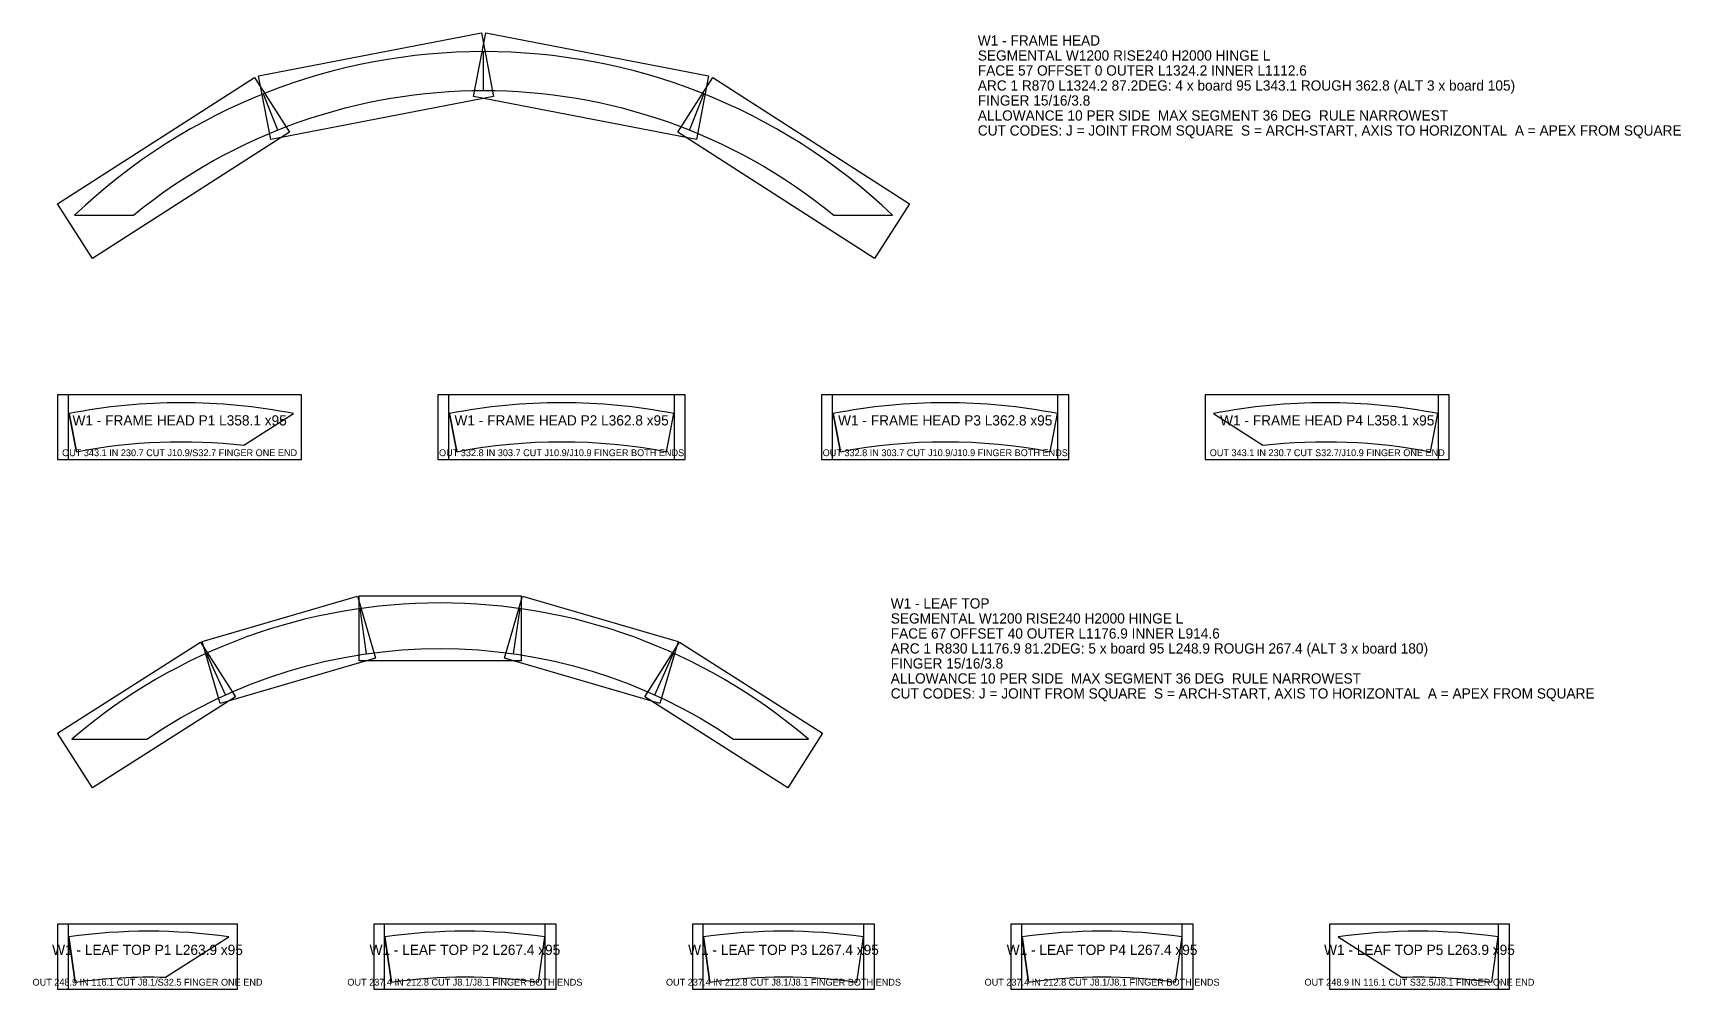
# Model space of a CAD drawing. Extents: x -36 to 2382, y 0 to 1402.
import ezdxf
from ezdxf.enums import TextEntityAlignment as Align

# ---------------------------------------------------------------- set-up
doc = ezdxf.new("R2010")
doc.units = 0
for name, color, linetype in [('ASSEMBLY', 8, 'CONTINUOUS'), ('CONTOUR', 7, 'CONTINUOUS'), ('FINGER', 1, 'CONTINUOUS'), ('PIECES', 5, 'CONTINUOUS'), ('TEXT', 94, 'CONTINUOUS')]:
    doc.layers.add(name, color=color, linetype=linetype)

msp = doc.modelspace()

# ---------------------------------------------------------------- linework, layer by layer
at = {"layer": 'ASSEMBLY'}
for points in [[(639.666843, 1309.025835), (312.843048, 1246.085323), (294.877834, 1339.371179), (621.701629, 1402.311692)], [(937.229604, 1246.085323), (610.405809, 1309.025835), (628.371023, 1402.311692), (955.194819, 1339.371179)], [(340.011237, 1256.952598), (51.32578, 1071.604786), (0, 1151.546416), (288.685456, 1336.894229)], [(1198.746872, 1071.604786), (910.061416, 1256.952598), (961.387196, 1336.894229), (1250.072652, 1151.546416)], [(0, 776.604786), (358.064286, 776.604786), (358.064286, 871.604786), (0, 871.604786)], [(558.064286, 776.604786), (920.893523, 776.604786), (920.893523, 871.604786), (558.064286, 871.604786)], [(1120.893523, 776.604786), (1483.722761, 776.604786), (1483.722761, 871.604786), (1120.893523, 871.604786)], [(1683.722761, 776.604786), (2041.787047, 776.604786), (2041.787047, 871.604786), (1683.722761, 871.604786)], [(466.629196, 485.053692), (238.697149, 418.624982), (212.116131, 509.830517), (440.048178, 576.259226)], [(679.883703, 481.604786), (442.468895, 481.604786), (442.468895, 576.604786), (679.883703, 576.604786)], [(883.655449, 418.624982), (655.723402, 485.053692), (682.30442, 576.259226), (910.236467, 509.830517)], [(260.927442, 428.69619), (51.038652, 295), (0, 375.125252), (209.88879, 508.821442)], [(1071.313946, 295), (861.425156, 428.69619), (912.463808, 508.821442), (1122.352598, 375.125252)], [(0, 0), (263.853321, 0), (263.853321, 95), (0, 95)], [(463.853321, 0), (731.268129, 0), (731.268129, 95), (463.853321, 95)], [(931.268129, 0), (1198.682938, 0), (1198.682938, 95), (931.268129, 95)], [(1398.682938, 0), (1666.097747, 0), (1666.097747, 95), (1398.682938, 95)], [(1866.097747, 0), (2129.951068, 0), (2129.951068, 95), (1866.097747, 95)]]:
    msp.add_lwpolyline(points, close=True, dxfattribs=at)
at = {"layer": 'CONTOUR'}
for points in [[(1225.036326, 1134.996001, 0.4), (25.036326, 1134.996001), (111.159882, 1134.996001, -0.356117), (1138.912771, 1134.996001)], [(1101.546542, 366.383262, 0.370117), (20.806056, 366.383262), (130.747443, 366.383262, -0.308994), (991.605155, 366.383262)]]:
    msp.add_lwpolyline(points, format="xyb", close=True, dxfattribs=at)
at = {"layer": 'FINGER'}
for points in [[(625.036326, 1317.996001), (625.036326, 1374.996001)], [(323.095706, 1259.847551), (301.926438, 1312.770722)], [(926.976946, 1259.847551), (948.146215, 1312.770722)], [(16, 776.604786), (16, 871.604786)], [(574.064286, 776.604786), (574.064286, 871.604786)], [(904.893523, 776.604786), (904.893523, 871.604786)], [(1136.893523, 776.604786), (1136.893523, 871.604786)], [(1467.722761, 776.604786), (1467.722761, 871.604786)], [(2025.787047, 776.604786), (2025.787047, 871.604786)], [(27.670204, 788.179839), (16.891075, 844.151353)], [(585.73449, 788.179839), (574.955361, 844.151353)], [(893.223319, 788.179839), (904.002448, 844.151353)], [(1148.563727, 788.179839), (1137.784599, 844.151353)], [(1456.052557, 788.179839), (1466.831685, 844.151353)], [(2014.116843, 788.179839), (2024.895971, 844.151353)], [(453.350407, 491.725951), (443.882078, 558.053553)], [(669.002191, 491.725951), (678.47052, 558.053553)], [(246.312131, 431.38654), (218.663508, 492.415661)], [(876.040467, 431.38654), (903.68909, 492.415661)], [(16, 0), (16, 95)], [(25.881512, 10.121165), (16.413183, 76.448767)], [(479.853321, 0), (479.853321, 95)], [(489.734833, 10.121165), (480.266504, 76.448767)], [(705.386617, 10.121165), (714.854946, 76.448767)], [(715.268129, 0), (715.268129, 95)], [(947.268129, 0), (947.268129, 95)], [(957.149642, 10.121165), (947.681313, 76.448767)], [(1172.801426, 10.121165), (1182.269755, 76.448767)], [(1182.682938, 0), (1182.682938, 95)], [(1414.682938, 0), (1414.682938, 95)], [(1424.56445, 10.121165), (1415.096121, 76.448767)], [(1640.216235, 10.121165), (1649.684563, 76.448767)], [(1650.097747, 0), (1650.097747, 95)], [(2104.069556, 10.121165), (2113.537884, 76.448767)], [(2113.951068, 0), (2113.951068, 95)]]:
    msp.add_lwpolyline(points, dxfattribs=at)
at = {"layer": 'PIECES'}
for points in [[(345.938162, 844.151353, 0.095415), (16.891075, 844.151353), (27.670204, 788.179839, -0.076076), (273.465978, 797.621261)], [(904.002448, 844.151353, 0.095415), (574.955361, 844.151353), (585.73449, 788.179839, -0.095415), (893.223319, 788.179839)], [(1466.831685, 844.151353, 0.095415), (1137.784599, 844.151353), (1148.563727, 788.179839, -0.095415), (1456.052557, 788.179839)], [(2024.895971, 844.151353, 0.095415), (1695.848885, 844.151353), (1768.321068, 797.621261, -0.076076), (2014.116843, 788.179839)], [(251.001625, 76.448767, 0.071016), (16.413183, 76.448767), (25.881512, 10.121165, -0.043527), (158.274453, 17.38287)], [(714.854946, 76.448767, 0.071016), (480.266504, 76.448767), (489.734833, 10.121165, -0.071016), (705.386617, 10.121165)], [(1182.269755, 76.448767, 0.071016), (947.681313, 76.448767), (957.149642, 10.121165, -0.071016), (1172.801426, 10.121165)], [(1649.684563, 76.448767, 0.071016), (1415.096121, 76.448767), (1424.56445, 10.121165, -0.071016), (1640.216235, 10.121165)], [(2113.537884, 76.448767, 0.071016), (1878.949442, 76.448767), (1971.676615, 17.38287, -0.043527), (2104.069556, 10.121165)]]:
    msp.add_lwpolyline(points, format="xyb", close=True, dxfattribs=at)

# ---------------------------------------------------------------- texts
at = {"layer": 'TEXT'}
for s, p in [('W1 - FRAME HEAD', (1350.072652, 1383.811692)), ('SEGMENTAL W1200 RISE240 H2000 HINGE L', (1350.072652, 1361.811692)), ('FACE 57 OFFSET 0 OUTER L1324.2 INNER L1112.6', (1350.072652, 1339.811692)), ('ARC 1 R870 L1324.2 87.2DEG: 4 x board 95 L343.1 ROUGH 362.8 (ALT 3 x board 105)', (1350.072652, 1317.811692)), ('FINGER 15/16/3.8', (1350.072652, 1295.811692)), ('ALLOWANCE 10 PER SIDE  MAX SEGMENT 36 DEG  RULE NARROWEST', (1350.072652, 1273.811692)), ('CUT CODES: J = JOINT FROM SQUARE  S = ARCH-START, AXIS TO HORIZONTAL  A = APEX FROM SQUARE', (1350.072652, 1251.811692)), ('W1 - LEAF TOP', (1222.352598, 558.104786)), ('SEGMENTAL W1200 RISE240 H2000 HINGE L', (1222.352598, 536.104786)), ('ARC 1 R830 L1176.9 81.2DEG: 5 x board 95 L248.9 ROUGH 267.4 (ALT 3 x board 180)', (1222.352598, 492.104786)), ('FACE 67 OFFSET 40 OUTER L1176.9 INNER L914.6', (1222.352598, 514.104786)), ('FINGER 15/16/3.8', (1222.352598, 470.104786)), ('ALLOWANCE 10 PER SIDE  MAX SEGMENT 36 DEG  RULE NARROWEST', (1222.352598, 448.104786)), ('CUT CODES: J = JOINT FROM SQUARE  S = ARCH-START, AXIS TO HORIZONTAL  A = APEX FROM SQUARE', (1222.352598, 426.104786))]:
    msp.add_text(s, height=15, dxfattribs=at).set_placement(p)
for s, height, p in [('W1 - FRAME HEAD P1 L358.1 x95', 15, (179.032143, 834.104786)), ('W1 - FRAME HEAD P2 L362.8 x95', 15, (739.478905, 834.104786)), ('W1 - FRAME HEAD P3 L362.8 x95', 15, (1302.308142, 834.104786)), ('W1 - FRAME HEAD P4 L358.1 x95', 15, (1862.754904, 834.104786)), ('OUT 343.1 IN 230.7 CUT J10.9/S32.7 FINGER ONE END', 10, (179.032143, 786.604786)), ('OUT 332.8 IN 303.7 CUT J10.9/J10.9 FINGER BOTH ENDS', 10, (739.478905, 786.604786)), ('OUT 332.8 IN 303.7 CUT J10.9/J10.9 FINGER BOTH ENDS', 10, (1302.308142, 786.604786)), ('OUT 343.1 IN 230.7 CUT S32.7/J10.9 FINGER ONE END', 10, (1862.754904, 786.604786)), ('W1 - LEAF TOP P1 L263.9 x95', 15, (131.92666, 57.5)), ('W1 - LEAF TOP P2 L267.4 x95', 15, (597.560725, 57.5)), ('W1 - LEAF TOP P3 L267.4 x95', 15, (1064.975534, 57.5)), ('W1 - LEAF TOP P4 L267.4 x95', 15, (1532.390342, 57.5)), ('W1 - LEAF TOP P5 L263.9 x95', 15, (1998.024407, 57.5)), ('OUT 248.9 IN 116.1 CUT J8.1/S32.5 FINGER ONE END', 10, (131.92666, 10)), ('OUT 237.4 IN 212.8 CUT J8.1/J8.1 FINGER BOTH ENDS', 10, (597.560725, 10)), ('OUT 237.4 IN 212.8 CUT J8.1/J8.1 FINGER BOTH ENDS', 10, (1064.975534, 10)), ('OUT 237.4 IN 212.8 CUT J8.1/J8.1 FINGER BOTH ENDS', 10, (1532.390342, 10)), ('OUT 248.9 IN 116.1 CUT S32.5/J8.1 FINGER ONE END', 10, (1998.024407, 10))]:
    msp.add_text(s, height=height, dxfattribs=at).set_placement(p, align=Align.MIDDLE_CENTER)

doc.saveas('drawing.dxf')
